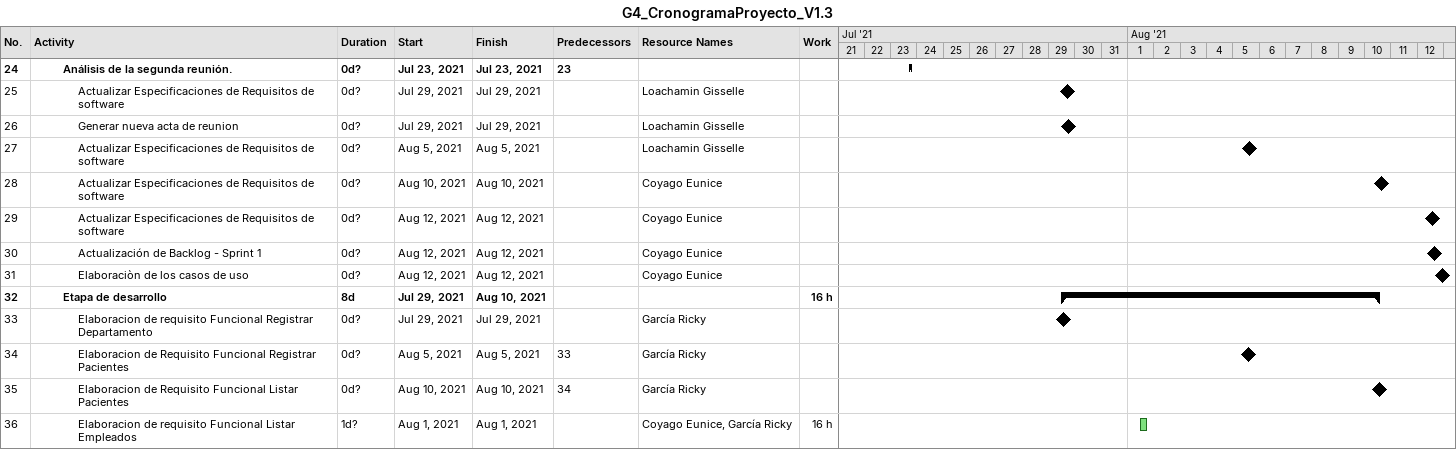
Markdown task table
G4_CronogramaProyecto_V1.3

| ID | Level | Task | Duration | Start | Finish | Predecessors | Resources | Work (h) |
|---|---|---|---|---|---|---|---|---|
| 24 | 3 | **Análisis de la segunda reunión.** | 0d? | 2021-07-23 | 2021-07-23 | 23 |  |  |
| 25 | 4 | Actualizar Especificaciones de Requisitos de software | 0d? | 2021-07-29 | 2021-07-29 |  | Loachamin Gisselle |  |
| 26 | 4 | Generar nueva acta de reunion | 0d? | 2021-07-29 | 2021-07-29 |  | Loachamin Gisselle |  |
| 27 | 4 | Actualizar Especificaciones de Requisitos de software | 0d? | 2021-08-05 | 2021-08-05 |  | Loachamin Gisselle |  |
| 28 | 4 | Actualizar Especificaciones de Requisitos de software | 0d? | 2021-08-10 | 2021-08-10 |  | Coyago Eunice |  |
| 29 | 4 | Actualizar Especificaciones de Requisitos de software | 0d? | 2021-08-12 | 2021-08-12 |  | Coyago Eunice |  |
| 30 | 4 | Actualización de Backlog - Sprint 1 | 0d? | 2021-08-12 | 2021-08-12 |  | Coyago Eunice |  |
| 31 | 4 | Elaboraciòn de los casos de uso | 0d? | 2021-08-12 | 2021-08-12 |  | Coyago Eunice |  |
| 32 | 3 | **Etapa de desarrollo** | 8d | 2021-07-29 | 2021-08-10 |  |  | 16 |
| 33 | 4 | Elaboracion de requisito Funcional Registrar Departamento | 0d? | 2021-07-29 | 2021-07-29 |  | García Ricky |  |
| 34 | 4 | Elaboracion de Requisito Funcional Registrar Pacientes | 0d? | 2021-08-05 | 2021-08-05 | 33 | García Ricky |  |
| 35 | 4 | Elaboracion de Requisito Funcional Listar Pacientes | 0d? | 2021-08-10 | 2021-08-10 | 34 | García Ricky |  |
| 36 | 4 | Elaboracion de requisito Funcional Listar Empleados | 1d? | 2021-08-01 | 2021-08-01 |  | Coyago Eunice, García Ricky | 16 |
